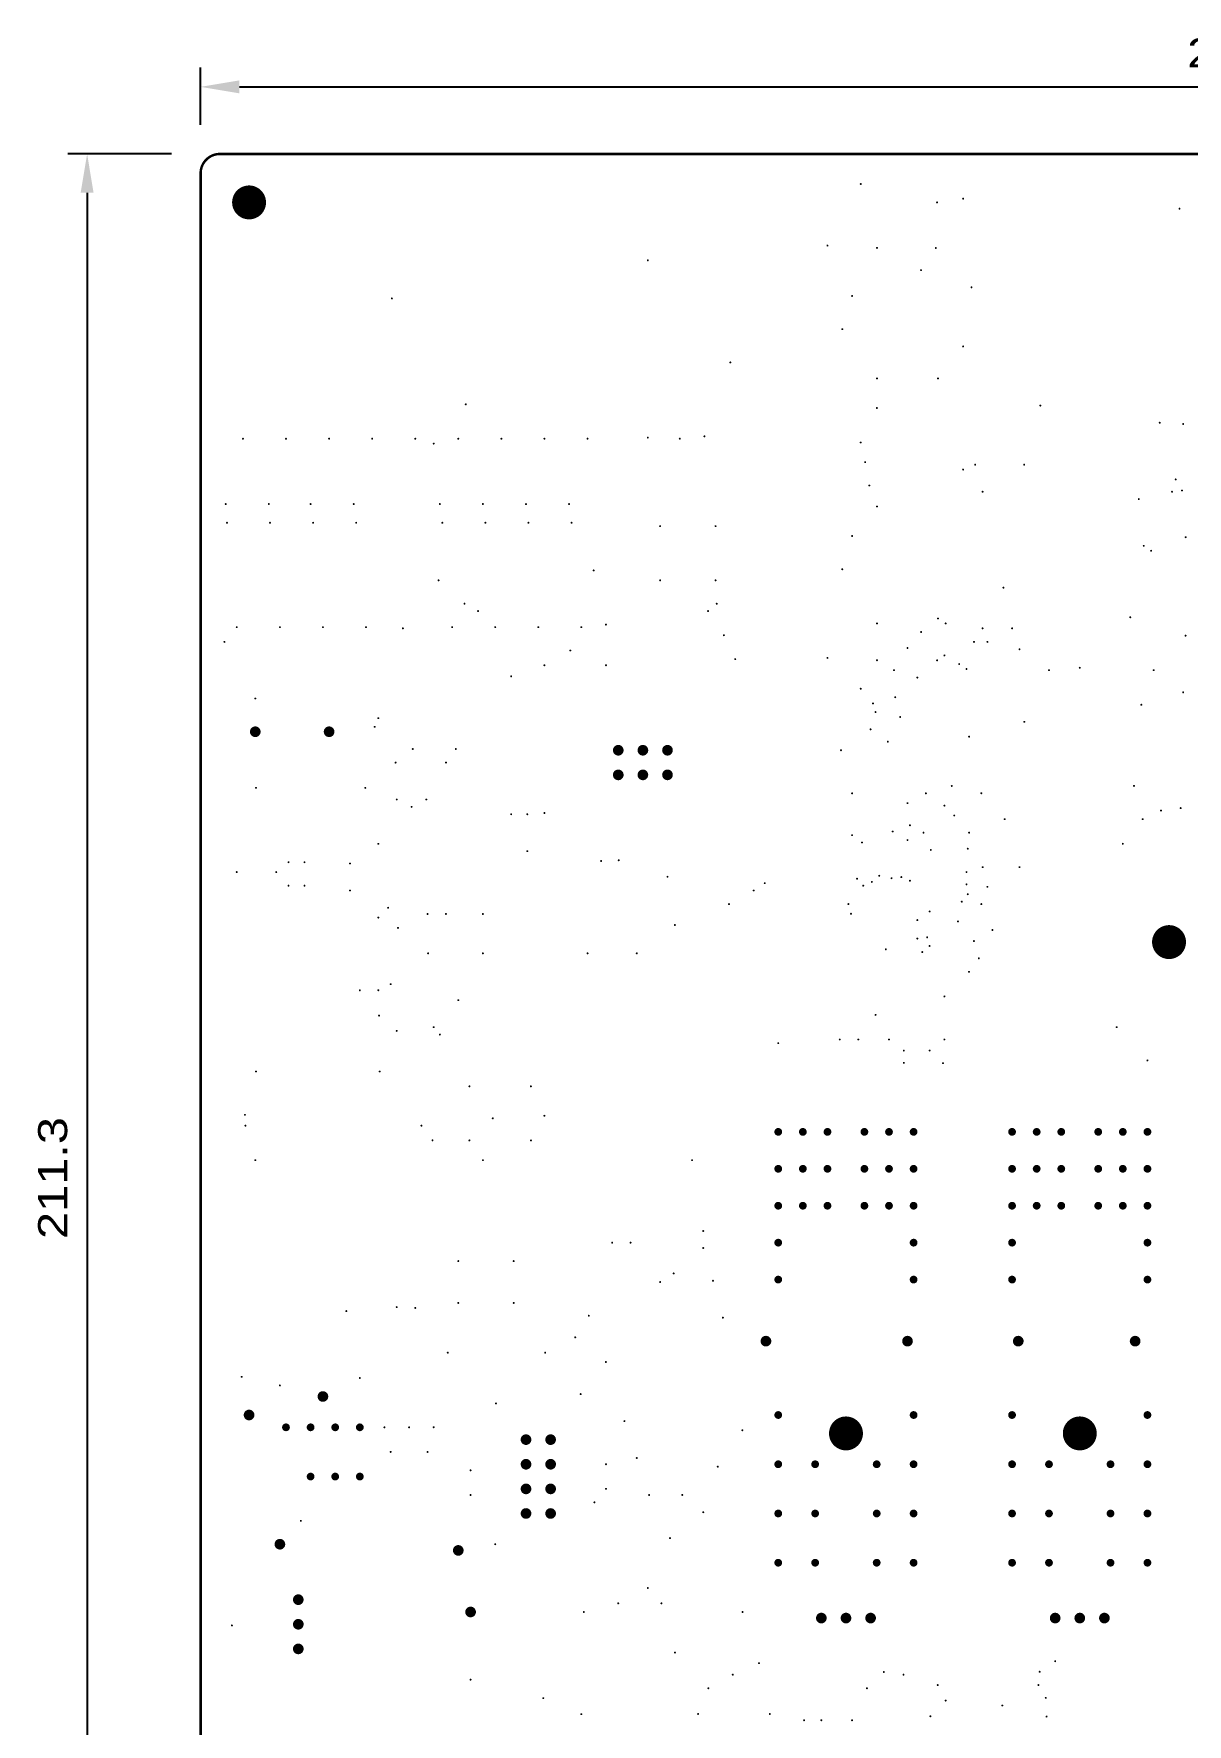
# Model space of a CAD drawing. Extents: x 71 to 326, y 113 to 435.
# Drawn here: x 71 to 190, y 260.8 to 435.1 of the extents above; entities that cross this region are included whole.
import ezdxf

# ---------------------------------------------------------------- set-up
doc = ezdxf.new("R2010")
doc.units = 0
doc.header["$LTSCALE"] = 10
doc.header["$MEASUREMENT"] = 0
doc.layers.get('0').update_dxf_attribs({"linetype": 'CONTINUOUS'})
doc.layers.get('Defpoints').update_dxf_attribs({"linetype": 'CONTINUOUS'})
for name, color, linetype in [('22-301-0_DRD', 7, 'CONTINUOUS'), ('QUOTE', 6, 'CONTINUOUS'), ('THRUHOLE_TAP', 11, 'CONTINUOUS')]:
    doc.layers.add(name, color=color, linetype=linetype)
doc.styles.add('STILE3', font='arial.ttf', dxfattribs={"width": 1.2, "height": 3})
doc.dimstyles.new('QUOTE', dxfattribs={"dimscale": 0, "dimtxt": 3, "dimasz": 4, "dimexe": 2, "dimexo": 5, "dimgap": 2, "dimtad": 1, "dimdec": 1, "dimzin": 13, "dimdsep": 46, "dimtxsty": 'STILE3', "dimcen": 0, "dimclrt": 7, "dimadec": 0, "dimazin": 0, "dimtfac": 0.666667, "dimtdec": 1, "dimtofl": 0, "dimtmove": 2, "dimatfit": 3, "dimfxl": 0, "dimtolj": 1, "dimtzin": 13, "dimarcsym": 0})

# ---------------------------------------------------------------- blocks, each defined once
blk = doc.blocks.new('ROUND_74')
at = {"const_width": 0.10033}
blk.add_lwpolyline([(-0.050164, 0, 1), (0.050164, 0, 1)], format="xyb", close=True, dxfattribs=at)
blk = doc.blocks.new('ROUND_79')
at = {"const_width": 0.40005}
blk.add_lwpolyline([(-0.200024, 0, 1), (0.200024, 0, 1)], format="xyb", close=True, dxfattribs=at)
blk = doc.blocks.new('ROUND_80')
at = {"const_width": 0.54991}
blk.add_lwpolyline([(-0.274954, 0, 1), (0.274954, 0, 1)], format="xyb", close=True, dxfattribs=at)
blk = doc.blocks.new('ROUND_44')
at = {"const_width": 1.75006}
blk.add_lwpolyline([(-0.87503, 0, 1), (0.87503, 0, 1)], format="xyb", close=True, dxfattribs=at)
blk = doc.blocks.new('*D13')
at = {"layer": 'Defpoints', "color": 0, "transparency": 16777216}
for p in [(300.2, 429.67), (88.2, 420.75), (300.2, 420.75)]:
    blk.add_point(p, dxfattribs=at)
at = {"layer": 'QUOTE', "color": 0, "lineweight": -2, "transparency": 16777216}
for p, q in [((88.2, 425.75), (88.2, 431.67)), ((300.2, 425.75), (300.2, 431.67)), ((92.2, 429.67), (296.2, 429.67))]:
    blk.add_line(p, q, dxfattribs=at)
at = {"layer": 'QUOTE', "color": 0, "transparency": 16777216}
for points in [[(92.2, 430.34), (92.2, 429), (88.2, 429.67)], [(296.2, 430.34), (296.2, 429), (300.2, 429.67)]]:
    blk.add_solid(points, dxfattribs=at)
at = {"layer": 'QUOTE', "color": 7, "transparency": 16777216, "insert": (194.2, 433.18), "char_height": 3, "attachment_point": 5, "style": 'STILE3'}
blk.add_mtext('\\A1;212', dxfattribs=at)
blk = doc.blocks.new('*D14')
at = {"layer": 'Defpoints', "color": 0, "transparency": 16777216}
for p in [(90.2, 422.75), (76.49, 211.46), (90.2, 211.46)]:
    blk.add_point(p, dxfattribs=at)
at = {"layer": 'QUOTE', "color": 0, "lineweight": -2, "transparency": 16777216}
for p, q in [((85.2, 422.75), (74.49, 422.75)), ((76.49, 418.75), (76.49, 215.46)), ((85.2, 211.46), (74.49, 211.46))]:
    blk.add_line(p, q, dxfattribs=at)
at = {"layer": 'QUOTE', "color": 0, "transparency": 16777216}
for points in [[(75.82, 418.75), (77.15, 418.75), (76.49, 422.75)], [(75.82, 215.46), (77.15, 215.46), (76.49, 211.46)]]:
    blk.add_solid(points, dxfattribs=at)
at = {"layer": 'QUOTE', "color": 7, "transparency": 16777216, "insert": (72.95, 317.1), "char_height": 3, "attachment_point": 5, "rotation": 90, "style": 'STILE3'}
blk.add_mtext('\\A1;211.3', dxfattribs=at)

msp = doc.modelspace()

# ---------------------------------------------------------------- linework, layer by layer
at = {"layer": '22-301-0_DRD', "const_width": 0.254}
msp.add_lwpolyline([(90.2, 422.75, 0.414214), (88.2, 420.75)], format="xyb", dxfattribs=at)
for points in [[(298.2, 422.75), (90.2, 422.75)], [(88.2, 420.75), (88.2, 213.46)]]:
    msp.add_lwpolyline(points, dxfattribs=at)

# ---------------------------------------------------------------- block references
at = {"layer": 'THRUHOLE_TAP'}
for name, p in [('ROUND_44', (93.2, 417.75)), ('ROUND_74', (156.32, 419.65)), ('ROUND_74', (164.2, 417.75)), ('ROUND_74', (166.89, 418.13)), ('ROUND_74', (189.22, 417.11)), ('ROUND_74', (152.89, 413.3)), ('ROUND_74', (134.35, 411.78)), ('ROUND_74', (158, 413.05)), ('ROUND_74', (164.07, 413.05)), ('ROUND_74', (162.55, 410.76)), ('ROUND_74', (155.43, 408.1)), ('ROUND_74', (167.75, 408.99)), ('ROUND_74', (107.94, 407.84)), ('ROUND_74', (154.42, 404.67)), ('ROUND_74', (166.89, 402.89)), ('ROUND_74', (142.86, 401.24)), ('ROUND_74', (158, 399.59)), ('ROUND_74', (164.3, 399.59)), ('ROUND_74', (115.56, 396.92)), ('ROUND_74', (158, 396.54)), ('ROUND_74', (174.86, 396.79)), ('ROUND_74', (187.18, 395.02)), ('ROUND_74', (189.6, 394.89)), ('ROUND_74', (92.57, 393.37)), ('ROUND_74', (97.01, 393.37)), ('ROUND_74', (101.46, 393.37)), ('ROUND_74', (105.9, 393.37)), ('ROUND_74', (110.35, 393.37)), ('ROUND_74', (112.25, 392.86)), ('ROUND_74', (114.79, 393.37)), ('ROUND_74', (119.24, 393.37)), ('ROUND_74', (123.68, 393.37)), ('ROUND_74', (128.13, 393.37)), ('ROUND_74', (134.35, 393.49)), ('ROUND_74', (137.65, 393.37)), ('ROUND_74', (140.19, 393.62)), ('ROUND_74', (156.32, 392.98)), ('ROUND_74', (156.78, 390.95)), ('ROUND_74', (168.13, 390.7)), ('ROUND_74', (173.19, 390.7)), ('ROUND_74', (166.89, 390.19)), ('ROUND_74', (188.83, 389.17)), ('ROUND_74', (157.21, 388.54)), ('ROUND_74', (168.9, 387.9)), ('ROUND_74', (185.02, 387.14)), ('ROUND_74', (188.45, 387.9)), ('ROUND_74', (189.47, 388.03)), ('ROUND_74', (90.79, 386.63)), ('ROUND_74', (95.24, 386.63)), ('ROUND_74', (99.55, 386.63)), ('ROUND_74', (104, 386.63)), ('ROUND_74', (112.89, 386.63)), ('ROUND_74', (117.33, 386.63)), ('ROUND_74', (121.78, 386.63)), ('ROUND_74', (126.22, 386.63)), ('ROUND_74', (158, 386.38)), ('ROUND_74', (90.92, 384.7)), ('ROUND_74', (95.36, 384.7)), ('ROUND_74', (99.81, 384.7)), ('ROUND_74', (104.25, 384.7)), ('ROUND_74', (113.14, 384.7)), ('ROUND_74', (117.59, 384.7)), ('ROUND_74', (122.03, 384.7)), ('ROUND_74', (126.48, 384.7)), ('ROUND_74', (135.62, 384.35)), ('ROUND_74', (141.34, 384.35)), ('ROUND_74', (155.43, 383.33)), ('ROUND_74', (185.53, 382.32)), ('ROUND_74', (189.85, 383.21)), ('ROUND_74', (186.29, 381.81)), ('ROUND_74', (112.76, 378.76)), ('ROUND_74', (128.76, 379.78)), ('ROUND_74', (135.62, 378.76)), ('ROUND_74', (141.34, 378.76)), ('ROUND_74', (154.42, 379.9)), ('ROUND_74', (171.05, 378)), ('ROUND_74', (115.43, 376.35)), ('ROUND_74', (116.83, 375.59)), ('ROUND_74', (140.57, 375.59)), ('ROUND_74', (141.46, 376.35)), ('ROUND_74', (184.14, 374.95)), ('ROUND_74', (91.93, 373.93)), ('ROUND_74', (96.38, 373.93)), ('ROUND_74', (100.82, 373.93)), ('ROUND_74', (105.27, 373.93)), ('ROUND_74', (109.08, 373.81)), ('ROUND_74', (114.16, 373.93)), ('ROUND_74', (118.6, 373.93)), ('ROUND_74', (123.05, 373.93)), ('ROUND_74', (127.49, 373.93)), ('ROUND_74', (130.03, 374.19)), ('ROUND_74', (158, 374.32)), ('ROUND_74', (162.55, 373.43)), ('ROUND_74', (164.3, 374.82)), ('ROUND_74', (165.09, 374.32)), ('ROUND_74', (168.9, 373.81)), ('ROUND_74', (171.94, 373.81)), ('ROUND_74', (90.66, 372.41)), ('ROUND_74', (126.35, 371.52)), ('ROUND_74', (142.2, 373.1)), ('ROUND_74', (161.15, 371.78)), ('ROUND_74', (168.01, 372.41)), ('ROUND_74', (169.4, 372.41)), ('ROUND_74', (172.71, 371.65)), ('ROUND_74', (189.85, 373.05)), ('ROUND_74', (123.68, 370)), ('ROUND_74', (130.03, 370)), ('ROUND_74', (143.37, 370.63)), ('ROUND_74', (152.89, 370.76)), ('ROUND_74', (158, 370.51)), ('ROUND_74', (164.2, 370.51)), ('ROUND_74', (164.96, 371.01)), ('ROUND_74', (166.48, 370.12)), ('ROUND_74', (167.24, 369.62)), ('ROUND_74', (178.93, 369.74)), ('ROUND_74', (120.25, 368.85)), ('ROUND_74', (159.75, 369.49)), ('ROUND_74', (162.16, 368.73)), ('ROUND_74', (175.75, 369.49)), ('ROUND_74', (186.55, 369.49)), ('ROUND_74', (93.84, 366.57)), ('ROUND_74', (156.32, 367.58)), ('ROUND_74', (159.88, 366.7)), ('ROUND_74', (189.6, 367.2)), ('ROUND_74', (106.54, 364.54)), ('ROUND_74', (157.59, 366.06)), ('ROUND_74', (157.85, 365.17)), ('ROUND_74', (160.39, 364.66)), ('ROUND_74', (185.28, 365.93)), ('ROUND_80', (93.84, 363.14)), ('ROUND_80', (101.46, 363.14)), ('ROUND_74', (106.16, 363.65)), ('ROUND_74', (157.34, 363.39)), ('ROUND_74', (173.21, 364.16)), ('ROUND_74', (110.09, 361.36)), ('ROUND_74', (114.54, 361.36)), ('ROUND_80', (131.3, 361.23)), ('ROUND_80', (133.84, 361.23)), ('ROUND_80', (136.38, 361.23)), ('ROUND_74', (154.29, 361.23)), ('ROUND_74', (159.12, 362.12)), ('ROUND_74', (167.5, 362.63)), ('ROUND_74', (108.32, 359.96)), ('ROUND_74', (113.52, 359.96)), ('ROUND_80', (131.3, 358.69)), ('ROUND_80', (133.84, 358.69)), ('ROUND_80', (136.38, 358.69)), ('ROUND_74', (165.72, 357.55)), ('ROUND_74', (184.52, 357.55)), ('ROUND_74', (93.91, 357.35)), ('ROUND_74', (105.19, 357.35)), ('ROUND_74', (108.44, 356.15)), ('ROUND_74', (111.49, 356.15)), ('ROUND_74', (155.43, 356.79)), ('ROUND_74', (161.15, 355.77)), ('ROUND_74', (163.05, 356.79)), ('ROUND_74', (168.77, 356.79)), ('ROUND_74', (109.97, 355.39)), ('ROUND_74', (120.25, 354.63)), ('ROUND_74', (121.91, 354.63)), ('ROUND_74', (123.68, 354.76)), ('ROUND_74', (164.96, 355.52)), ('ROUND_74', (165.97, 354.5)), ('ROUND_74', (171.18, 354.12)), ('ROUND_74', (185.41, 354.12)), ('ROUND_74', (187.31, 355.01)), ('ROUND_74', (189.34, 355.27)), ('ROUND_74', (155.43, 352.47)), ('ROUND_74', (159.62, 352.85)), ('ROUND_74', (161.4, 353.49)), ('ROUND_74', (162.8, 352.73)), ('ROUND_74', (167.5, 352.73)), ('ROUND_74', (106.54, 351.58)), ('ROUND_74', (121.91, 350.82)), ('ROUND_74', (156.45, 351.71)), ('ROUND_74', (161.15, 351.96)), ('ROUND_74', (163.56, 350.95)), ('ROUND_74', (167.37, 351.07)), ('ROUND_74', (183.37, 351.58)), ('ROUND_74', (97.27, 349.68)), ('ROUND_74', (98.92, 349.68)), ('ROUND_74', (103.62, 349.55)), ('ROUND_74', (129.53, 349.8)), ('ROUND_74', (131.35, 349.88)), ('ROUND_74', (168.9, 349.17)), ('ROUND_74', (172.71, 349.17)), ('ROUND_74', (91.93, 348.66)), ('ROUND_74', (96, 348.66)), ('ROUND_74', (97.27, 347.26)), ('ROUND_74', (98.92, 347.26)), ('ROUND_74', (136.38, 348.18)), ('ROUND_74', (146.42, 347.52)), ('ROUND_74', (155.94, 347.98)), ('ROUND_74', (156.58, 347.26)), ('ROUND_74', (157.47, 347.65)), ('ROUND_74', (158.23, 348.28)), ('ROUND_74', (159.5, 348.03)), ('ROUND_74', (160.51, 348.15)), ('ROUND_74', (161.4, 347.77)), ('ROUND_74', (167.24, 348.66)), ('ROUND_74', (167.24, 347.39)), ('ROUND_74', (169.4, 347.14)), ('ROUND_74', (103.62, 346.76)), ('ROUND_74', (142.73, 345.36)), ('ROUND_74', (145.27, 346.76)), ('ROUND_74', (155.05, 345.36)), ('ROUND_74', (166.74, 345.61)), ('ROUND_74', (167.37, 346.38)), ('ROUND_74', (168.77, 345.36)), ('ROUND_74', (106.54, 343.96)), ('ROUND_74', (107.55, 344.98)), ('ROUND_74', (111.62, 344.34)), ('ROUND_74', (113.52, 344.34)), ('ROUND_74', (117.33, 344.34)), ('ROUND_74', (155.32, 344.36)), ('ROUND_74', (162.16, 343.71)), ('ROUND_74', (163.43, 344.6)), ('ROUND_74', (166.36, 343.58)), ('ROUND_74', (108.57, 342.9)), ('ROUND_74', (137.15, 343.2)), ('ROUND_74', (162.16, 341.8)), ('ROUND_74', (163.18, 341.93)), ('ROUND_74', (169.91, 342.69)), ('ROUND_44', (188.14, 341.44)), ('ROUND_74', (111.67, 340.28)), ('ROUND_74', (117.33, 340.28)), ('ROUND_74', (128.13, 340.28)), ('ROUND_74', (133.21, 340.28)), ('ROUND_74', (158.91, 340.69)), ('ROUND_74', (162.67, 340.41)), ('ROUND_74', (163.43, 341.04)), ('ROUND_74', (168.01, 341.55)), ('ROUND_74', (167.5, 338.37)), ('ROUND_74', (168.51, 339.77)), ('ROUND_74', (107.81, 337.1)), ('ROUND_74', (104.63, 336.47)), ('ROUND_74', (106.54, 336.47)), ('ROUND_74', (114.79, 335.45)), ('ROUND_74', (164.96, 335.83)), ('ROUND_74', (106.61, 333.85)), ('ROUND_74', (157.85, 333.93)), ('ROUND_74', (108.44, 332.28)), ('ROUND_74', (112.25, 332.66)), ('ROUND_74', (112.89, 331.9)), ('ROUND_74', (154.16, 331.39)), ('ROUND_74', (156.07, 331.39)), ('ROUND_74', (159.24, 331.39)), ('ROUND_74', (164.96, 331.39)), ('ROUND_74', (182.74, 332.66)), ('ROUND_74', (147.81, 331.01)), ('ROUND_74', (160.77, 330.25)), ('ROUND_74', (163.43, 330.25)), ('ROUND_74', (93.91, 328.09)), ('ROUND_74', (106.67, 328.09)), ('ROUND_74', (160.77, 328.98)), ('ROUND_74', (164.81, 328.95)), ('ROUND_74', (185.91, 329.23)), ('ROUND_74', (115.94, 326.56)), ('ROUND_74', (122.29, 326.56)), ('ROUND_74', (92.77, 323.62)), ('ROUND_74', (118.35, 323.26)), ('ROUND_74', (123.68, 323.52)), ('ROUND_74', (92.82, 322.5)), ('ROUND_74', (110.98, 322.5)), ('ROUND_74', (112.13, 320.98)), ('ROUND_74', (115.94, 320.98)), ('ROUND_74', (122.29, 320.98)), ('ROUND_79', (147.81, 321.86)), ('ROUND_79', (150.35, 321.86)), ('ROUND_79', (152.89, 321.86)), ('ROUND_79', (156.7, 321.86)), ('ROUND_79', (159.24, 321.86)), ('ROUND_79', (161.78, 321.86)), ('ROUND_79', (171.94, 321.86)), ('ROUND_79', (174.48, 321.86)), ('ROUND_79', (177.02, 321.86)), ('ROUND_79', (180.83, 321.86)), ('ROUND_79', (183.37, 321.86)), ('ROUND_79', (185.91, 321.86)), ('ROUND_74', (93.84, 318.94)), ('ROUND_74', (117.33, 318.94)), ('ROUND_74', (138.92, 318.94)), ('ROUND_79', (147.81, 318.05)), ('ROUND_79', (150.35, 318.05)), ('ROUND_79', (152.89, 318.05)), ('ROUND_79', (156.7, 318.05)), ('ROUND_79', (159.24, 318.05)), ('ROUND_79', (161.78, 318.05)), ('ROUND_79', (171.94, 318.05)), ('ROUND_79', (174.48, 318.05)), ('ROUND_79', (177.02, 318.05)), ('ROUND_79', (180.83, 318.05)), ('ROUND_79', (183.37, 318.05)), ('ROUND_79', (185.91, 318.05)), ('ROUND_79', (147.81, 314.24)), ('ROUND_79', (150.35, 314.24)), ('ROUND_79', (152.89, 314.24)), ('ROUND_79', (156.7, 314.24)), ('ROUND_79', (159.24, 314.24)), ('ROUND_79', (161.78, 314.24)), ('ROUND_79', (171.94, 314.24)), ('ROUND_79', (174.48, 314.24)), ('ROUND_79', (177.02, 314.24)), ('ROUND_79', (180.83, 314.24)), ('ROUND_79', (183.37, 314.24)), ('ROUND_79', (185.91, 314.24)), ('ROUND_74', (130.67, 310.43)), ('ROUND_74', (132.57, 310.43)), ('ROUND_74', (140.07, 311.63)), ('ROUND_79', (147.81, 310.43)), ('ROUND_79', (161.78, 310.43)), ('ROUND_79', (171.94, 310.43)), ('ROUND_79', (185.91, 310.43)), ('ROUND_74', (140.07, 309.88)), ('ROUND_74', (114.79, 308.53)), ('ROUND_74', (120.51, 308.53)), ('ROUND_74', (137.02, 307.26)), ('ROUND_79', (147.81, 306.62)), ('ROUND_79', (161.78, 306.62)), ('ROUND_79', (171.94, 306.62)), ('ROUND_79', (185.91, 306.62)), ('ROUND_74', (135.62, 306.37)), ('ROUND_74', (141.08, 306.5)), ('ROUND_74', (103.24, 303.37)), ('ROUND_74', (108.44, 303.78)), ('ROUND_74', (110.35, 303.7)), ('ROUND_74', (114.79, 304.21)), ('ROUND_74', (120.51, 304.21)), ('ROUND_74', (128.26, 302.89)), ('ROUND_74', (142.1, 302.69)), ('ROUND_74', (126.86, 300.66)), ('ROUND_80', (146.54, 300.27)), ('ROUND_80', (161.15, 300.27)), ('ROUND_80', (172.58, 300.27)), ('ROUND_80', (184.64, 300.27)), ('ROUND_74', (113.7, 299.08)), ('ROUND_74', (123.76, 299.08)), ('ROUND_74', (130.03, 298.12)), ('ROUND_74', (92.44, 296.59)), ('ROUND_74', (104.63, 296.46)), ('ROUND_74', (96.38, 295.7)), ('ROUND_80', (100.82, 294.56)), ('ROUND_74', (127.42, 294.81)), ('ROUND_80', (93.2, 292.65)), ('ROUND_74', (118.68, 293.85)), ('ROUND_79', (147.81, 292.65)), ('ROUND_79', (161.78, 292.65)), ('ROUND_79', (171.94, 292.65)), ('ROUND_79', (185.91, 292.65)), ('ROUND_79', (97.01, 291.38)), ('ROUND_79', (99.55, 291.38)), ('ROUND_79', (102.09, 291.38)), ('ROUND_79', (104.63, 291.38)), ('ROUND_74', (107.17, 291.38)), ('ROUND_74', (109.71, 291.38)), ('ROUND_74', (112.25, 291.38)), ('ROUND_74', (131.94, 292.02)), ('ROUND_44', (154.8, 290.75)), ('ROUND_44', (178.93, 290.75)), ('ROUND_80', (121.78, 290.11)), ('ROUND_80', (124.32, 290.11)), ('ROUND_74', (144.11, 291.08)), ('ROUND_74', (107.81, 288.84)), ('ROUND_74', (111.62, 288.84)), ('ROUND_80', (121.78, 287.57)), ('ROUND_80', (124.32, 287.57)), ('ROUND_74', (133.21, 288.21)), ('ROUND_79', (147.81, 287.57)), ('ROUND_79', (151.62, 287.57)), ('ROUND_79', (157.97, 287.57)), ('ROUND_79', (161.78, 287.57)), ('ROUND_79', (171.94, 287.57)), ('ROUND_79', (175.75, 287.57)), ('ROUND_79', (182.1, 287.57)), ('ROUND_79', (185.91, 287.57)), ('ROUND_79', (99.55, 286.3)), ('ROUND_79', (102.09, 286.3)), ('ROUND_79', (104.63, 286.3)), ('ROUND_74', (116.06, 286.94)), ('ROUND_74', (130.03, 287.57)), ('ROUND_74', (141.57, 287.32)), ('ROUND_74', (116.06, 284.4)), ('ROUND_80', (121.78, 285.03)), ('ROUND_80', (124.32, 285.03)), ('ROUND_74', (130.03, 285.03)), ('ROUND_74', (134.48, 284.4)), ('ROUND_74', (137.91, 284.4)), ('ROUND_80', (121.78, 282.49)), ('ROUND_80', (124.32, 282.49)), ('ROUND_74', (128.84, 283.64)), ('ROUND_74', (140.07, 282.62)), ('ROUND_79', (147.81, 282.49)), ('ROUND_79', (151.62, 282.49)), ('ROUND_79', (157.97, 282.49)), ('ROUND_79', (161.78, 282.49)), ('ROUND_79', (171.94, 282.49)), ('ROUND_79', (175.75, 282.49)), ('ROUND_79', (182.1, 282.49)), ('ROUND_79', (185.91, 282.49)), ('ROUND_74', (98.54, 281.73)), ('ROUND_80', (96.38, 279.32)), ('ROUND_80', (114.79, 278.68)), ('ROUND_74', (118.6, 279.32)), ('ROUND_74', (136.64, 279.95)), ('ROUND_79', (147.81, 277.41)), ('ROUND_79', (151.62, 277.41)), ('ROUND_79', (157.97, 277.41)), ('ROUND_79', (161.78, 277.41)), ('ROUND_79', (171.94, 277.41)), ('ROUND_79', (175.75, 277.41)), ('ROUND_79', (182.1, 277.41)), ('ROUND_79', (185.91, 277.41)), ('ROUND_80', (98.28, 273.6)), ('ROUND_74', (134.35, 274.8)), ('ROUND_80', (116.06, 272.33)), ('ROUND_74', (127.75, 272.33)), ('ROUND_74', (131.3, 273.22)), ('ROUND_74', (135.75, 273.22)), ('ROUND_74', (144.13, 272.33)), ('ROUND_80', (152.26, 271.7)), ('ROUND_80', (154.8, 271.7)), ('ROUND_80', (157.34, 271.7)), ('ROUND_80', (176.39, 271.7)), ('ROUND_80', (178.93, 271.7)), ('ROUND_80', (181.47, 271.7)), ('ROUND_74', (91.43, 270.94)), ('ROUND_80', (98.28, 271.06)), ('ROUND_80', (98.28, 268.52)), ('ROUND_74', (137.15, 268.14)), ('ROUND_74', (145.83, 267.05)), ('ROUND_74', (176.39, 267.25)), ('ROUND_74', (116.06, 265.35)), ('ROUND_74', (143.11, 265.86)), ('ROUND_74', (158.71, 266.14)), ('ROUND_74', (160.74, 265.86)), ('ROUND_74', (174.79, 266.16)), ('ROUND_74', (123.56, 263.44)), ('ROUND_74', (140.6, 264.46)), ('ROUND_74', (156.96, 264.46)), ('ROUND_74', (164.27, 264.79)), ('ROUND_74', (174.66, 264.79)), ('ROUND_74', (175.42, 263.47)), ('ROUND_74', (127.49, 261.79)), ('ROUND_74', (139.54, 261.81)), ('ROUND_74', (146.94, 261.81)), ('ROUND_74', (163.51, 261.57)), ('ROUND_74', (165.09, 263.19)), ('ROUND_74', (170.93, 262.68)), ('ROUND_74', (175.5, 261.54)), ('ROUND_74', (150.48, 261.16)), ('ROUND_74', (152.26, 261.16)), ('ROUND_74', (155.43, 261.16))]:
    msp.add_blockref(name, p, dxfattribs=at)

# ---------------------------------------------------------------- dimensions: what is measured, and where the dimension line sits
at = {"layer": 'QUOTE'}
dim = msp.add_linear_dim(base=(300.2, 429.67), p1=(88.2, 420.75), p2=(300.2, 420.75), dimstyle='QUOTE', override={"dimscale": 1}, dxfattribs=at)
dim.commit()
dim.dimension.update_dxf_attribs({"geometry": '*D13', "text_midpoint": (194.2, 433.18)})
dim = msp.add_linear_dim(base=(76.49, 211.46), p1=(90.2, 422.75), p2=(90.2, 211.46), angle=90, dimstyle='QUOTE', override={"dimscale": 1}, dxfattribs=at)
dim.commit()
dim.dimension.update_dxf_attribs({"geometry": '*D14', "text_midpoint": (72.95, 317.1)})

doc.saveas('drawing.dxf')
